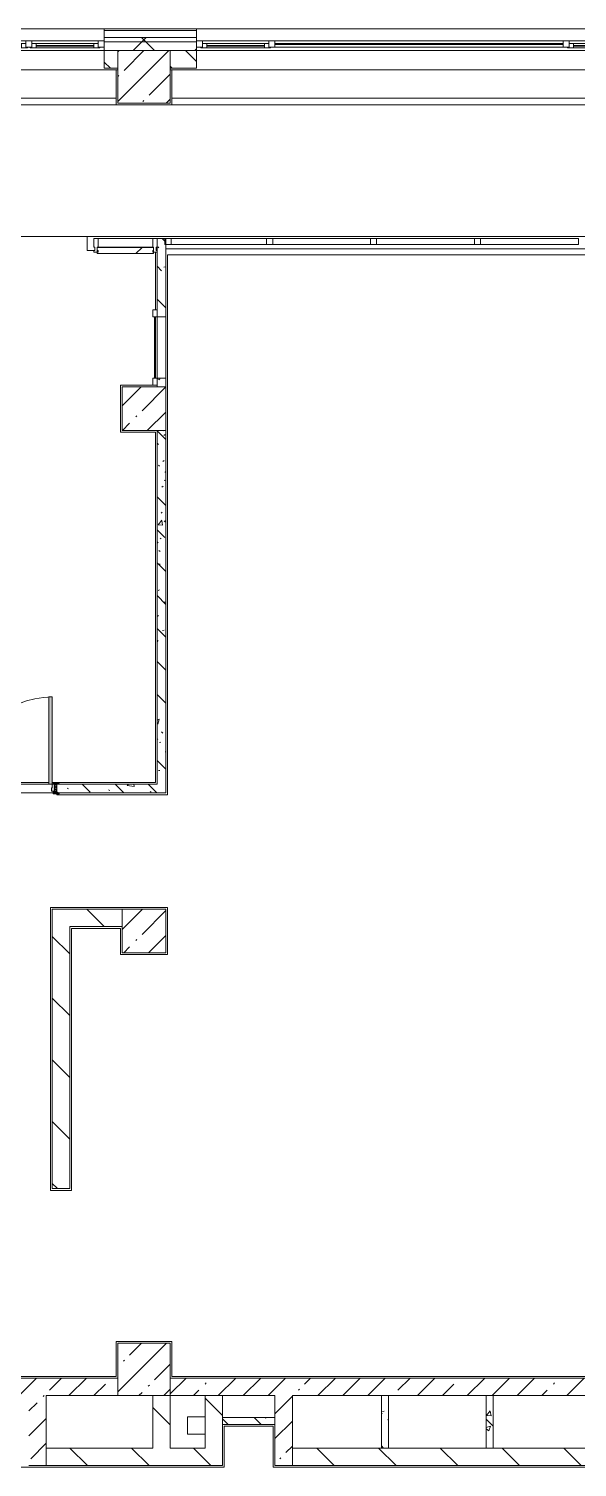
# Model space of a CAD drawing. Header units: millimetres. Extents: x 81671 to 282875, y -8553 to 29000.
# Drawn here: x 206899 to 213182, y 10880 to 27350 of the extents above; entities that cross this region are included whole.
import ezdxf

# ---------------------------------------------------------------- set-up
doc = ezdxf.new("R2010")
doc.units = ezdxf.units.MM
for name, color, linetype, lineweight, true_color in [('A-DOOR-5', 7, 'Continuous', 5, 0xe2e2e2), ('A-DOOR-6', 7, 'Continuous', 5, 0xaaaaaa), ('A-DOOR-FRAM-3', 7, 'Continuous', 5, 0xe2e2e2), ('A-DOOR-FRAM-4', 7, 'Continuous', 5, 0xaaaaaa), ('A-FLOR-3', 7, 'Continuous', 5, 0xaaaaaa), ('I-WALL-7', 7, 'Continuous', 5, 0x787878)]:
    doc.layers.add(name, color=color, linetype=linetype, lineweight=lineweight, true_color=true_color)
for name, color, linetype, lineweight in [('A-GLAZ-3', 7, 'Continuous', 5), ('A-GLAZ-CURT-2', 7, 'Continuous', 5), ('A-GLAZ-CWMG-2', 7, 'Continuous', 5), ('A-WALL', 7, 'Continuous', 9), ('A-WALL-4', 7, 'Continuous', 5), ('I-WALL-5', 7, 'Continuous', 5), ('S-COLS-2', 7, 'Continuous', 5)]:
    doc.layers.add(name, color=color, linetype=linetype, lineweight=lineweight)
pattern_1 = [(45, (147759.1, 0), (-285.1231, 285.1231), []), (45, (148044.2, 0), (-285.1231, 285.1231), [504.031, -100.806, 16.764, -84.042])]
pattern_2 = [(135, (147759.1, 0), (-377.1708, -377.1708), [533.4, -88.9, 17.78, -88.9]), (135, (147759.1, 376.94), (-377.1708, -377.1708), []), (50, (147759.1, 0), (637.6445, -55.7866), [66.675, -733.425]), (355, (147759.1, 0), (-123.3494, 668.699), [53.34, -586.74]), (100.451, (147812.23, -4.65), (514.299, 612.908), [56.665, -623.315]), (46.184, (147759.1, 177.8), (948.776, -147.15), [100.012, -1100.137]), (96.636, (147838.2, 165.5), (830.909, 865.997), [84.998, -934.973]), (351.184, (147759.1, 177.8), (830.918, 865.988), [80.01, -880.11]), (21, (147848, 133.35), (530.6506, -357.9283), [66.675, -733.425]), (326, (147848, 133.35), (216.308, 644.6585), [53.34, -586.74]), (71.451, (147892.2, 103.5), (746.9596, 286.7243), [56.665, -623.315]), (37.5, (147759.1, 0), (10.8105, 295.9426), [16.764, -562.864, 16.764, -578.866, -588.962]), (37.5, (147759.1, 0), (10.8105, 295.9426), [-1175.258, 16.764, -572.198]), (7.5, (147759.1, 0), (233.8692, 350.6318), [16.764, -322.834, 16.764, -549.529, -224.472]), (7.5, (147759.1, 0), (233.8692, 350.6318), [-905.891, 16.764, -207.708]), (327.5, (147560.85, 0), (474.5678, -20.0513), [16.764, -205.486, 16.764, -676.656, -920.115]), (327.5, (147560.85, 0), (474.5678, -20.0513), [-915.67, 16.764, -903.351]), (317.5, (147471.95, 0), (518.4522, 88.9934), [16.764, -272.161, 16.764, -443.738, -653.415]), (317.5, (147471.95, 0), (518.4522, 88.9934), [-749.427, 16.764, -636.651])]
pattern_3 = [(135, (147759.1, 0), (-353.5534, -353.5534), [])]
pattern_4 = [(45, (147759.1, 0), (-353.5534, 353.5534), []), (135, (147759.1, 0), (-353.5534, -353.5534), [])]

# ---------------------------------------------------------------- blocks, each defined once
blk = doc.blocks.new('Системная панель - Стекло - 70мм-31693619-1_4_3_птичка')
at = {"layer": 'A-GLAZ-CURT-2'}
for p, q in [((547.5, 35), (-547.5, 35)), ((-547.5, 35), (-547.5, -35)), ((547.5, -35), (547.5, 35)), ((-547.5, -35), (547.5, -35))]:
    blk.add_line(p, q, dxfattribs=at)
blk = doc.blocks.new('Прямоугольный импост - 50 x 70 мм-23766079-1_4_3_птичка')
at = {"layer": 'A-GLAZ-CWMG-2'}
for p, q in [((-35, 35), (35, 35)), ((-35, -35), (-35, 35)), ((35, 35), (35, -35)), ((35, -35), (-35, -35))]:
    blk.add_line(p, q, dxfattribs=at)
blk = doc.blocks.new('BSC_Колонна _Прямоугольная - 600х600-V84-1_4_3_птичка')
at = {"layer": 'S-COLS-2'}
h = blk.add_hatch(dxfattribs=at)
h.set_pattern_fill('FP_144', color=256, style=0, pattern_type=2)
h.set_pattern_definition([(45, (-60460, -12000), (-285.1231, 285.1231), []), (45, (-60174.88, -12000), (-285.1231, 285.1231), [504.031, -100.806, 16.764, -84.042])])
h.paths.add_polyline_path([(-300, -300), (300, -300), (300, 300), (-300, 300), (-300, -80)])
for p, q in [((300, 300), (-300, 300)), ((-300, 300), (-300, -300)), ((300, -300), (300, 300)), ((-300, -300), (300, -300))]:
    blk.add_line(p, q, dxfattribs=at)
blk = doc.blocks.new('Системная панель - Стекло - 70мм-31693620-1_4_3_птичка')
at = {"layer": 'A-GLAZ-CURT-2'}
for p, q in [((560, 35), (-560, 35)), ((-560, 35), (-560, -35)), ((560, -35), (560, 35)), ((-560, -35), (560, -35))]:
    blk.add_line(p, q, dxfattribs=at)
blk = doc.blocks.new('Прямоугольный импост - 50 x 70 мм-V108-1_4_3_птичка')
at = {"layer": 'A-GLAZ-CWMG-2'}
for p, q in [((-35, 35), (35, 35)), ((-35, -35), (-35, 35)), ((35, 35), (35, -35)), ((35, -35), (-35, -35))]:
    blk.add_line(p, q, dxfattribs=at)
blk = doc.blocks.new('Прямоугольный импост - Импост структурный с накладкой - 160мм Темный-32302294-1_4_3_птичка')
at = {"layer": 'A-GLAZ-CWMG-2'}
for p, q in [((-25, 40), (-25, 140)), ((-25, 140), (25, 140)), ((-15, 40), (-25, 40)), ((-25, -17), (-25, 0)), ((-25, 0), (-15, 0)), ((-15, 0), (-15, 40)), ((15, 40), (15, 0)), ((25, 40), (15, 40)), ((15, 0), (25, 0)), ((25, 140), (25, 40)), ((25, 0), (25, -17)), ((25, -17), (-25, -17))]:
    blk.add_line(p, q, dxfattribs=at)
blk = doc.blocks.new('110_Дверь_СКБ_1Ст_Внутренняя1 - Д-11 1100x2100h_кладовые _все__ коридор _между помещениями блока столовой__ моечные _все_-V106-1_4_3_птичка')
at = {"layer": 'A-DOOR-5'}
h = blk.add_hatch(color=256, dxfattribs=at)
h.paths.add_polyline_path([(537.5, -30), (537.5, 50), (512.5, 50), (512.5, 10), (502.5, 10), (502.5, -30), (512.5, -30)])
h.paths.add_polyline_path([(-477.5, -6), (-477.5, 10), (-487.5, 10), (-487.5, 50), (-512.5, 50), (-512.5, -30), (-477.5, -30)])
at = {"layer": 'A-DOOR-6'}
h = blk.add_hatch(dxfattribs=at)
h.set_pattern_fill('FP_17', color=256, style=0, pattern_type=2)
h.set_pattern_definition([(135, (1751.41, 114.685), (-14.14214, -14.14214), []), (225, (1751.41, 114.685), (14.14214, -14.14214), [])])
h.paths.add_polyline_path([(562.5, 50), (537.5, 50), (537.5, -50), (562.5, -50)])
at = {"layer": 'A-DOOR-FRAM-3'}
for points in [[(512.5, 70), (512.5, 1050), (472.5, 1050), (472.5, 50), (512.5, 50)], [(-497.5, 50), (-497.5, 58), (-567.5, 58), (-562.5, 50), (-512.5, 50)], [(592.5, 58), (522.5, 58), (522.5, 50), (592.5, 50)], [(-497.5, -50), (-567.5, -50), (-562.5, -58), (-497.5, -58)], [(-497.5, -30), (-512.5, -30), (-512.5, -50), (-497.5, -50)], [(537.5, -30), (522.5, -30), (522.5, -50), (537.5, -50)], [(592.5, -50), (522.5, -50), (522.5, -58), (592.5, -58)]]:
    blk.add_hatch(color=256, dxfattribs=at).paths.add_polyline_path(points)
at = {"layer": 'A-DOOR-FRAM-4'}
h = blk.add_hatch(dxfattribs=at)
h.set_pattern_fill('FP_18', color=256, style=0, pattern_type=2)
h.set_pattern_definition([(45, (-371.384, 114.685), (-14.1421, 14.1421), []), (135, (-371.384, 114.685), (-14.1421, -14.1421), [])])
h.paths.add_polyline_path([(-512.5, -50), (-512.5, 50), (-537.5, 50), (-537.5, -50)])
at = {"layer": 'A-DOOR-6'}
for p, q in [((512.5, 1050), (472.5, 1050)), ((472.5, 1050), (472.5, 50)), ((512.5, 50), (512.5, 1050)), ((472.5, 50), (512.5, 50))]:
    blk.add_line(p, q, dxfattribs=at)
blk.add_arc((512.5, 50), 1000, 90, 180, dxfattribs=at)
at = {"layer": 'A-DOOR-FRAM-4'}
for p, q in [((-497.5, 58), (-567.5, 58)), ((-567.5, 58), (-567.5, 50)), ((-567.5, 50), (-497.5, 50)), ((-512.5, 50), (-537.5, 50)), ((-537.5, 50), (-537.5, -50)), ((-487.5, 50), (-512.5, 50)), ((-512.5, 50), (-512.5, -30)), ((-512.5, -50), (-512.5, 50)), ((-497.5, 50), (-512.5, 50)), ((-512.5, 50), (-512.5, 49)), ((-512.5, 49), (-497.5, 49)), ((-497.5, 50), (-497.5, 58)), ((-497.5, 49), (-497.5, 50)), ((-487.5, 10), (-487.5, 50)), ((-477.5, 10), (-487.5, 10)), ((-477.5, -30), (-477.5, 10)), ((512.5, 10), (502.5, 10)), ((502.5, 10), (502.5, -30)), ((512.5, 50), (512.5, 10)), ((537.5, 50), (512.5, 50)), ((592.5, 58), (522.5, 58)), ((522.5, 58), (522.5, 50)), ((537.5, 50), (522.5, 50)), ((522.5, 50), (522.5, 49)), ((522.5, 50), (592.5, 50)), ((522.5, 49), (537.5, 49)), ((537.5, -30), (537.5, 50)), ((562.5, 50), (537.5, 50)), ((537.5, 50), (537.5, -50)), ((537.5, 49), (537.5, 50)), ((562.5, -50), (562.5, 50)), ((592.5, 50), (592.5, 58)), ((-497.5, -50), (-567.5, -50)), ((-567.5, -50), (-567.5, -58)), ((-567.5, -58), (-497.5, -58)), ((-537.5, -50), (-512.5, -50)), ((-512.5, -30), (-477.5, -30)), ((-497.5, -30), (-512.5, -30)), ((-512.5, -30), (-512.5, -50)), ((-512.5, -50), (-497.5, -50)), ((-497.5, -50), (-497.5, -30)), ((-497.5, -58), (-497.5, -50)), ((502.5, -30), (537.5, -30)), ((537.5, -30), (522.5, -30)), ((522.5, -30), (522.5, -50)), ((522.5, -50), (537.5, -50)), ((592.5, -50), (522.5, -50)), ((522.5, -50), (522.5, -58)), ((522.5, -58), (592.5, -58)), ((537.5, -50), (537.5, -30)), ((537.5, -50), (562.5, -50)), ((592.5, -58), (592.5, -50))]:
    blk.add_line(p, q, dxfattribs=at)
blk = doc.blocks.new('Системная панель - Стекло - 70мм-V119-1_4_3_птичка')
at = {"layer": 'A-GLAZ-CURT-2'}
for p, q in [((560, 35), (-560, 35)), ((-560, 35), (-560, -35)), ((560, -35), (560, 35)), ((-560, -35), (560, -35))]:
    blk.add_line(p, q, dxfattribs=at)
blk = doc.blocks.new('120_Окно_СКБ_2Ст - 120_Окно_СКБ_2Ст 2300х2400 _мал створка справа_-19949978-1_4_3_птичка')
at = {"layer": 'A-GLAZ-3'}
for p, q in [((-1150, -75), (-1150, -5)), ((-1150, -5), (-1080, -5)), ((1150, -5), (-1150, -5)), ((-1080, -75), (-1150, -75)), ((-1150, -75), (-1100, -75)), ((-1080, -75), (-1100, -75)), ((-1100, -75), (-1100, -85)), ((-1100, -85), (270, -85)), ((270, -85), (-1100, -85)), ((-1080, -5), (-1080, -75)), ((250, -35), (-1080, -35)), ((-1080, -35), (-1080, -75)), ((-1030, -85), (-1030, -35)), ((-1030, -55), (200, -55)), ((200, -65), (-1030, -65)), ((200, -85), (200, -35)), ((250, -75), (250, -5)), ((250, -5), (320, -5)), ((250, -75), (250, -35)), ((320, -75), (250, -75)), ((270, -75), (250, -75)), ((270, -75), (300, -75)), ((270, -85), (270, -75)), ((320, -75), (300, -75)), ((300, -75), (300, -85)), ((300, -85), (1100, -85)), ((1100, -85), (300, -85)), ((320, -5), (320, -75)), ((1080, -35), (320, -35)), ((320, -35), (320, -75)), ((370, -85), (370, -35)), ((370, -55), (1030, -55)), ((1030, -65), (370, -65)), ((1030, -85), (1030, -35)), ((1080, -75), (1080, -5)), ((1080, -5), (1150, -5)), ((1080, -75), (1080, -35)), ((1150, -75), (1080, -75)), ((1100, -75), (1080, -75)), ((1100, -75), (1150, -75)), ((1100, -85), (1100, -75)), ((1150, -5), (1150, -75))]:
    blk.add_line(p, q, dxfattribs=at)
blk = doc.blocks.new('120_Окно_СКБ_3Ст - 120_Окно_СКБ_3Ст_5100-21641134-1_4_3_птичка')
at = {"layer": 'A-GLAZ-3'}
for p, q in [((-2550, -75), (-2550, -5)), ((-2550, -5), (-2480, -5)), ((2550, -5), (-2550, -5)), ((-2480, -75), (-2550, -75)), ((-2550, -75), (-2500, -75)), ((-2480, -75), (-2500, -75)), ((-2500, -75), (-2500, -85)), ((-2500, -85), (-1700, -85)), ((-1700, -85), (-2500, -85)), ((-2480, -5), (-2480, -75)), ((-1720, -35), (-2480, -35)), ((-2480, -35), (-2480, -75)), ((-2430, -85), (-2430, -35)), ((-2430, -55), (-1770, -55)), ((-1770, -65), (-2430, -65)), ((-1770, -85), (-1770, -35)), ((-1720, -75), (-1720, -5)), ((-1720, -5), (-1650, -5)), ((-1720, -75), (-1720, -35)), ((-1650, -75), (-1720, -75)), ((-1700, -75), (-1720, -75)), ((-1700, -75), (1700, -75)), ((-1700, -85), (-1700, -75)), ((-1650, -5), (-1650, -75)), ((1650, -35), (-1650, -35)), ((1650, -45), (-1650, -45)), ((1650, -75), (1650, -5)), ((1650, -5), (1720, -5)), ((1720, -75), (1650, -75)), ((1720, -75), (1700, -75)), ((1700, -75), (1700, -85)), ((1700, -85), (2500, -85)), ((2500, -85), (1700, -85)), ((1720, -5), (1720, -75)), ((2480, -35), (1720, -35)), ((1720, -35), (1720, -75)), ((1770, -85), (1770, -35)), ((1770, -55), (2430, -55)), ((2430, -65), (1770, -65)), ((2430, -85), (2430, -35)), ((2480, -75), (2480, -5)), ((2480, -5), (2550, -5)), ((2480, -75), (2480, -35)), ((2550, -75), (2480, -75)), ((2500, -75), (2480, -75)), ((2500, -75), (2550, -75)), ((2500, -85), (2500, -75)), ((2550, -5), (2550, -75))]:
    blk.add_line(p, q, dxfattribs=at)
blk = doc.blocks.new('BSC_Колонна _Прямоугольная - 500х500-V155-1_4_3_птичка')
at = {"layer": 'S-COLS-2'}
h = blk.add_hatch(dxfattribs=at)
h.set_pattern_fill('FP_188', color=256, style=0, pattern_type=2)
h.set_pattern_definition([(45, (-60460, -17020), (-285.1231, 285.1231), []), (45, (-60174.88, -17020), (-285.1231, 285.1231), [504.031, -100.806, 16.764, -84.042])])
h.paths.add_polyline_path([(249, -250), (250, -250), (250, 250), (-250, 245), (-250, -250), (189, -250)])
for p, q in [((250, 250), (-250, 250)), ((-250, 250), (-250, -250)), ((250, -250), (250, 250)), ((-250, -250), (250, -250))]:
    blk.add_line(p, q, dxfattribs=at)
blk = doc.blocks.new('BSC_Колонна _Прямоугольная - 500х500-V156-1_4_3_птичка')
at = {"layer": 'S-COLS-2'}
h = blk.add_hatch(dxfattribs=at)
h.set_pattern_fill('FP_189', color=256, style=0, pattern_type=2)
h.set_pattern_definition([(45, (-60460, -23000), (-285.1231, 285.1231), []), (45, (-60174.88, -23000), (-285.1231, 285.1231), [504.031, -100.806, 16.764, -84.042])])
h.paths.add_polyline_path([(237, -250), (250, -250), (248, 250), (-250, 249), (-250, -250), (150, -250)])
for p, q in [((250, 250), (-250, 250)), ((-250, 250), (-250, -250)), ((250, -250), (250, 250)), ((-250, -250), (250, -250))]:
    blk.add_line(p, q, dxfattribs=at)
blk = doc.blocks.new('Штора противопожарная_Рен - ШТ_700х700-22567375-1_4_3_птичка')
at = {"layer": 'A-DOOR-6'}
for p, q in [((-430, 100), (-350, 100)), ((-430, 50), (-430, 100)), ((-350, 50), (-430, 50)), ((-350, 100), (-350, 50)), ((-350, 78), (350, 78)), ((-350, 73), (-350, 78)), ((350, 73), (-350, 73)), ((350, 100), (430, 100)), ((350, 50), (350, 100)), ((350, 78), (350, 73)), ((430, 50), (350, 50)), ((430, 100), (430, 50))]:
    blk.add_line(p, q, dxfattribs=at)
blk = doc.blocks.new('Системная панель - Стекло - 70мм-32304938-1_4_3_птичка')
at = {"layer": 'A-GLAZ-CURT-2'}
h = blk.add_hatch(dxfattribs=at)
h.set_pattern_fill('FP_214', color=256, style=0, pattern_type=2)
h.set_pattern_definition([(225, (60747.5, 24310), (1414.214, -1414.214), [1000, -3000]), (225, (61747.5, 24810), (1414.214, -1414.214), [3000, -1000]), (225, (59747.5, 25310), (1414.214, -1414.214), [1000, -3000])])
h.paths.add_polyline_path([(322.5, 35), (-322.5, 35), (-322.5, -35), (322.5, -35), (322.5, 0)])
for p, q in [((322.5, 35), (-322.5, 35)), ((-322.5, 35), (-322.5, -35)), ((322.5, -35), (322.5, 35)), ((-322.5, -35), (322.5, -35))]:
    blk.add_line(p, q, dxfattribs=at)
blk = doc.blocks.new('Прямоугольный импост - Импост структурный с накладкой - 160мм Темный-32304618-1_4_3_птичка')
at = {"layer": 'A-GLAZ-CWMG-2'}
for p, q in [((59935, 24950), (60560, 24950)), ((59935, 24850), (60560, 24850))]:
    blk.add_line(p, q, dxfattribs=at)
blk = doc.blocks.new('Системная панель - Стекло - 70мм-V183-1_4_3_птичка')
at = {"layer": 'A-GLAZ-CURT-2'}
for p, q in [((560, 35), (-560, 35)), ((-560, 35), (-560, -35)), ((560, -35), (560, 35)), ((-560, -35), (560, -35))]:
    blk.add_line(p, q, dxfattribs=at)
blk = doc.blocks.new('Прямоугольный импост - Импост структурный с накладкой - 160мм Темный-32302318-1_4_3_птичка')
at = {"layer": 'A-GLAZ-CWMG-2'}
for p, q in [((0, 140), (-50, 140)), ((-50, 140), (-50, 40)), ((-50, 40), (-40, 40)), ((-40, 0), (-50, 0)), ((-50, 0), (-50, -17)), ((-40, 40), (-40, 0)), ((-10, 0), (-10, 40)), ((-10, 40), (0, 40)), ((0, 0), (-10, 0)), ((0, 40), (0, 140)), ((0, -17), (0, 0)), ((-50, -17), (0, -17))]:
    blk.add_line(p, q, dxfattribs=at)
blk = doc.blocks.new('Зашивка приборов отопления9 - Зашивка приборов отопления-33277916-1_4_3_птичка')
at = {"layer": 'A-WALL-4'}
for p, q in [((51570, 26880), (51570, 26555)), ((54140, 26880), (51570, 26880)), ((54140, 26555), (54140, 26880)), ((51570, 26555), (54140, 26555)), ((54140, 26555), (51570, 26555)), ((51570, 26555), (51570, 26480)), ((54140, 26480), (54140, 26555)), ((51570, 26480), (54140, 26480))]:
    blk.add_line(p, q, dxfattribs=at)
blk = doc.blocks.new('Зашивка приборов отопления10 - Зашивка приборов отопления-33278020-1_4_3_птичка')
at = {"layer": 'A-WALL-4'}
for p, q in [((51570, 26880), (51570, 26555)), ((56926, 26880), (51570, 26880)), ((56926, 26555), (56926, 26880)), ((51570, 26555), (56926, 26555)), ((56930, 26555), (51570, 26555)), ((51570, 26555), (51570, 26480)), ((56930, 26480), (56930, 26555)), ((51570, 26480), (56930, 26480))]:
    blk.add_line(p, q, dxfattribs=at)

msp = doc.modelspace()

# ---------------------------------------------------------------- hatches: boundary and pattern name
at = {"layer": 'A-WALL-4'}
h = msp.add_hatch(dxfattribs=at)
h.set_pattern_fill('FP_118', color=256, style=0, pattern_type=2)
h.set_pattern_definition(pattern_4)
h.paths.add_polyline_path([(232509.1, 27200), (232729.1, 27200), (232729.1, 27250), (228109.1, 27250), (228109.1, 27200), (232507.4, 27200)])
h.paths.add_polyline_path([(214869.1, 27200), (214869.1, 27250), (213919.1, 27250), (213919.1, 27200), (214519.1, 27200)])
h.paths.add_polyline_path([(218069.1, 27200), (218569.1, 27200), (218569.1, 27250), (215969.1, 27250), (215969.1, 27200), (216040.3, 27200)])
h.paths.add_polyline_path([(220669.1, 27200), (222009.1, 27200), (222009.1, 27250), (220669.1, 27250), (220669.1, 27210)])
h.paths.add_polyline_path([(225009.1, 27200), (225009.1, 27250), (224109.1, 27250), (224109.1, 27200), (224509.1, 27200)])
h.paths.add_polyline_path([(208519.1, 27200), (208819.1, 27200), (208819.1, 27250), (207764.1, 27250), (207764.1, 27200)])
h.paths.add_polyline_path([(205464.1, 27200), (205464.1, 27250), (204619.1, 27250), (204619.1, 27200), (205309.1, 27200)])
h.paths.add_polyline_path([(201919.1, 27200), (202519.1, 27200), (202519.1, 27250), (201619.1, 27250), (201619.1, 27200)])
h.paths.add_polyline_path([(199259.5, 27200), (199519.1, 27200), (199519.1, 27250), (198619.1, 27250), (198619.1, 27200)])
h.paths.add_polyline_path([(196113.1, 27200), (196519.1, 27200), (196519.1, 27250), (195419.1, 27250), (195419.1, 27200), (195919.1, 27200)])
h.paths.add_polyline_path([(190869.1, 27200), (192319.1, 27200), (192319.1, 27250), (189919.1, 27250), (189919.1, 27200), (190539.1, 27200)])
h = msp.add_hatch(dxfattribs=at)
h.set_pattern_fill('FP_118', color=256, style=0, pattern_type=2)
h.set_pattern_definition(pattern_4)
h.paths.add_polyline_path([(190519.1, 27100), (192319.1, 27100), (192319.1, 27200), (189919.1, 27200), (189919.1, 27100)])
h.paths.add_polyline_path([(201619.1, 27100), (202519.1, 27100), (202519.1, 27200), (201619.1, 27200), (201619.1, 27140)])
h.paths.add_polyline_path([(231859.1, 27100), (232729.1, 27100), (232724.5, 27200), (228109.1, 27198.1), (228109.1, 27100), (231772.4, 27100)])
h.paths.add_polyline_path([(199359.1, 27100), (199519.1, 27100), (199519.1, 27200), (198619.1, 27200), (198619.1, 27100), (199259.5, 27100)])
h.paths.add_polyline_path([(204619.1, 27100), (205464.1, 27100), (205464.1, 27200), (204619.1, 27200), (204619.1, 27140)])
h.paths.add_polyline_path([(207764.1, 27100), (208819.1, 27100), (208819.1, 27200), (207764.1, 27200), (207764.1, 27140)])
h.paths.add_polyline_path([(213919.1, 27100), (214837.1, 27102), (214837.1, 27110), (214869.1, 27110), (214869.1, 27200), (213919.1, 27200), (213919.1, 27140)])
h.paths.add_polyline_path([(196519.1, 27100), (196519.1, 27200), (195419.1, 27200), (195419.1, 27100), (196113.1, 27100)])
h.paths.add_polyline_path([(224509.1, 27100), (225009.1, 27100), (225009.1, 27200), (224109.1, 27200), (224109.1, 27100), (224430.8, 27100)])
h.paths.add_polyline_path([(221299.1, 27100), (222009.1, 27100), (222009.1, 27200), (220669.1, 27200), (220669.1, 27100), (221284.4, 27100)])
h.paths.add_polyline_path([(215969.1, 27100), (218569.1, 27100), (218569.1, 27200), (215969.1, 27200), (215969.1, 27110), (216001.1, 27110), (216001.1, 27102), (215969.1, 27102)])
h = msp.add_hatch(dxfattribs=at)
h.set_pattern_fill('FP_129', color=256, style=0, pattern_type=2)
h.set_pattern_definition([(135, (147759.1, 0), (-176.7767, -176.7767), [])])
h.paths.add_polyline_path([(215965.1, 26900), (218069.1, 26900), (218069.1, 27100), (215965.1, 27100)])
h.paths.add_polyline_path([(199359.1, 26900), (199519.1, 26900), (199519.1, 27100), (198619.1, 27100), (198619.1, 26900), (199259.5, 26900)])
h.paths.add_polyline_path([(201619.1, 26900), (201919.1, 26900), (201919.1, 27100), (201619.1, 27100), (201619.1, 26969.4)])
h.paths.add_polyline_path([(228409.1, 26900), (228409.1, 27100), (228109.1, 27100), (228109.1, 26900)])
h.paths.add_polyline_path([(224509.1, 26900), (224509.1, 27100), (224109.1, 27100), (224109.1, 26900), (224430.8, 26900)])
h.paths.add_polyline_path([(204619.1, 26900), (205464.1, 26900), (205464.1, 27100), (204619.1, 27100)])
h.paths.add_polyline_path([(208698.7, 26900), (208819.1, 26900), (208819.1, 27100), (208519.1, 27100), (208519.1, 26900)])
h.paths.add_polyline_path([(190519.1, 26900), (192319.1, 26900), (192319.1, 27100), (190519.1, 27100), (190519.1, 27061.4)])
h.paths.add_polyline_path([(207919.1, 26900), (207919.1, 27100), (207764.1, 27100), (207764.1, 26900)])
h.paths.add_polyline_path([(222009.1, 26900), (222009.1, 27100), (221799.1, 27100), (221799.1, 26900)])
h.paths.add_polyline_path([(221299.1, 26900), (221299.1, 27100), (220669.1, 27100), (220669.1, 26900), (221284.4, 26900)])
h.paths.add_polyline_path([(214819.1, 26900), (214819.1, 27100), (214519.1, 27100), (214519.1, 26900)])
h.paths.add_polyline_path([(195419.1, 26900), (195919.1, 26900), (195919.1, 27100), (195419.1, 27100), (195419.1, 27079.6)])
at = {"layer": 'I-WALL-5'}
h = msp.add_hatch(dxfattribs=at)
h.set_pattern_fill('FP_128', color=256, style=0, pattern_type=2)
h.set_pattern_definition(pattern_3)
h.paths.add_polyline_path([(207369.1, 17070), (207969.1, 17070), (207969.1, 17270), (207169.1, 17265), (207169.1, 17070), (207324.8, 17070)])
h = msp.add_hatch(dxfattribs=at)
h.set_pattern_fill('FP_128', color=256, style=0, pattern_type=2)
h.set_pattern_definition(pattern_3)
h.paths.add_polyline_path([(207169.1, 14070), (207369.1, 14070), (207369.1, 17070), (207169.1, 17070), (207169.1, 14073.4)])
h = msp.add_hatch(dxfattribs=at)
h.set_pattern_fill('FP_98', color=256, style=0, pattern_type=2)
h.set_pattern_definition(pattern_1)
h.paths.add_polyline_path([(204338.3, 11700), (207919.1, 11700), (207919.1, 11900), (202519.1, 11900), (202520.7, 11700), (204334.4, 11700)])
h.paths.add_polyline_path([(199669.1, 11700), (201919.1, 11700), (201919.1, 11900), (199469.1, 11900), (199469.1, 11700)])
h = msp.add_hatch(dxfattribs=at)
h.set_pattern_fill('FP_98', color=256, style=0, pattern_type=2)
h.set_pattern_definition(pattern_1)
h.paths.add_polyline_path([(209747.5, 11700), (213919.1, 11700), (213919.1, 11900), (208519.1, 11900), (208519.1, 11700), (209719.1, 11700)])
h = msp.add_hatch(dxfattribs=at)
h.set_pattern_fill('FP_98', color=256, style=0, pattern_type=2)
h.set_pattern_definition(pattern_1)
h.paths.add_polyline_path([(206899.1, 10900), (207099.1, 10900), (207099.1, 11700), (206899.1, 11700), (206899.1, 10980)])
h = msp.add_hatch(dxfattribs=at)
h.set_pattern_fill('FP_128', color=256, style=0, pattern_type=2)
h.set_pattern_definition(pattern_3)
h.paths.add_polyline_path([(208519.1, 11100), (208519.1, 11700), (208319.1, 11700), (208319.1, 11100)])
h = msp.add_hatch(dxfattribs=at)
h.set_pattern_fill('FP_128', color=256, style=0, pattern_type=2)
h.set_pattern_definition(pattern_3)
h.paths.add_polyline_path([(209062.7, 11100), (209119.1, 11100), (209119.1, 11700), (208919.1, 11700), (208919.1, 11100)])
h = msp.add_hatch(dxfattribs=at)
h.set_pattern_fill('FP_98', color=256, style=0, pattern_type=2)
h.set_pattern_definition(pattern_1)
h.paths.add_polyline_path([(209919.1, 10900), (209919.1, 11700), (209719.1, 11700), (209719.1, 10900), (209747.5, 10900)])
h = msp.add_hatch(dxfattribs=at)
h.set_pattern_fill('FP_128', color=256, style=0, pattern_type=2)
h.set_pattern_definition(pattern_3)
h.paths.add_polyline_path([(207099.1, 10900), (209119.1, 10900), (209119.1, 11100), (207099.1, 11100)])
h = msp.add_hatch(dxfattribs=at)
h.set_pattern_fill('FP_128', color=256, style=0, pattern_type=2)
h.set_pattern_definition(pattern_3)
h.paths.add_polyline_path([(220688.9, 10900), (221299.1, 10900), (221299.1, 11100), (220688.9, 11100)])
h.paths.add_polyline_path([(211845.1, 10900), (214319.1, 10900), (214319.1, 11100), (209919.1, 11100), (209919.1, 10900)])
h.paths.add_polyline_path([(215394.1, 10900), (216427.9, 10900), (216427.9, 11100), (214519.1, 11100), (214519.1, 10900), (214642.2, 10900)])
h.paths.add_polyline_path([(219738.9, 10900), (219738.9, 11100), (217377.9, 11100), (217377.9, 10900), (219708.9, 10900)])
at = {"layer": 'I-WALL-7'}
h = msp.add_hatch(dxfattribs=at)
h.set_pattern_fill('FP_127', color=256, style=0, pattern_type=2)
h.set_pattern_definition(pattern_2)
h.paths.add_polyline_path([(208469.1, 18600), (208469.1, 22750), (208369.1, 22750), (208369.1, 18600), (208456.6, 18600)])
h.paths.add_polyline_path([(208369.1, 23250), (208469.1, 23250), (208469.1, 23350), (208369.1, 23350), (208369.1, 23270)])
h.paths.add_polyline_path([(208369.1, 24050), (208469.1, 24050), (208469.1, 24950), (208369.1, 24950), (208369.1, 24130)])
h = msp.add_hatch(dxfattribs=at)
h.set_pattern_fill('FP_127', color=256, style=0, pattern_type=2)
h.set_pattern_definition(pattern_2)
h.paths.add_polyline_path([(207249.1, 18600), (208369.1, 18600), (208369.1, 18700), (207219.1, 18700), (207219.1, 18600)])
h.paths.add_polyline_path([(205909.1, 18600), (206119.1, 18600), (206119.1, 18700), (205889.1, 18700), (205889.1, 18600)])
h = msp.add_hatch(dxfattribs=at)
h.set_pattern_fill('FP_127', color=256, style=0, pattern_type=2)
h.set_pattern_definition(pattern_2)
h.paths.add_polyline_path([(211019.1, 11100), (211019.1, 11700), (210939.1, 11700), (210939.1, 11100)])
h = msp.add_hatch(dxfattribs=at)
h.set_pattern_fill('FP_127', color=256, style=0, pattern_type=2)
h.set_pattern_definition(pattern_2)
h.paths.add_polyline_path([(212139.1, 11100), (212219.1, 11100), (212219.1, 11700), (212139.1, 11700), (212139.1, 11457)])
h = msp.add_hatch(dxfattribs=at)
h.set_pattern_fill('FP_127', color=256, style=0, pattern_type=2)
h.set_pattern_definition(pattern_2)
h.paths.add_polyline_path([(209699.1, 11370), (209719.1, 11370), (209719.1, 11450), (209119.1, 11450), (209119.1, 11370), (209139.1, 11370)])
at = {"layer": 'S-COLS-2'}
h = msp.add_hatch(dxfattribs=at)
h.set_pattern_fill('FP_98', color=256, style=0, pattern_type=2)
h.set_pattern_definition(pattern_1)
h.paths.add_polyline_path([(207946.2, 26500), (208519.1, 26500), (208519.1, 27100), (207919.1, 27100), (207919.1, 26500)])

# ---------------------------------------------------------------- linework, layer by layer
at = {"layer": 'A-FLOR-3'}
for p, q in [((208539.1, 26480), (207899.1, 26480)), ((205709.1, 24970), (214539.1, 24970)), ((207569.1, 24810), (207569.1, 24970)), ((207644.1, 24810), (207569.1, 24810)), ((208349.1, 24130), (208349.1, 24793)), ((214399.1, 24760), (208489.1, 24760)), ((208489.1, 24760), (208489.1, 18580)), ((208349.1, 23350), (208349.1, 24050)), ((207949.1, 22730), (207949.1, 23270)), ((207949.1, 23270), (208319.1, 23270)), ((208349.1, 22730), (207949.1, 22730)), ((208349.1, 18720), (208349.1, 22730)), ((207129.1, 18720), (205909.1, 18720)), ((208349.1, 18720), (207169.1, 18720)), ((207219.1, 18708), (207219.1, 18720)), ((207219.1, 18580), (207219.1, 18592)), ((208489.1, 18580), (207219.1, 18580)), ((207149.1, 14050), (207149.1, 17290)), ((207149.1, 17290), (208489.1, 17290)), ((208489.1, 17290), (208489.1, 16750)), ((207949.1, 17050), (207389.1, 17050)), ((207389.1, 17050), (207389.1, 14050)), ((207949.1, 16750), (207949.1, 17050)), ((208489.1, 16750), (207949.1, 16750)), ((207389.1, 14050), (207149.1, 14050)), ((207899.1, 11920), (207899.1, 12320)), ((207899.1, 12320), (208539.1, 12320)), ((208539.1, 12320), (208539.1, 11920)), ((205329.1, 11920), (207899.1, 11920)), ((208539.1, 11920), (213899.1, 11920)), ((208719.1, 11457), (208919.1, 11457)), ((208719.1, 11257), (208719.1, 11457)), ((208919.1, 11257), (208719.1, 11257)), ((209699.1, 11350), (209139.1, 11350)), ((209139.1, 11350), (209139.1, 10880)), ((209699.1, 10880), (209699.1, 11350)), ((209139.1, 10880), (206289.1, 10880)), ((216419.1, 10880), (209699.1, 10880))]:
    msp.add_line(p, q, dxfattribs=at)
at = {"layer": 'A-WALL'}
for p, q in [((208819.1, 27330), (207764.1, 27330)), ((208819.1, 27250), (207764.1, 27250)), ((208819.1, 27200), (207764.1, 27200)), ((207919.1, 27100), (207764.1, 27100)), ((207764.1, 27100), (207919.1, 27100)), ((208819.1, 27100), (208519.1, 27100)), ((208519.1, 27100), (208819.1, 27100)), ((209119.1, 11700), (208919.1, 11700)), ((211019.1, 11700), (210939.1, 11700)), ((212219.1, 11700), (212139.1, 11700)), ((209119.1, 11450), (209119.1, 11370)), ((209719.1, 11370), (209719.1, 11450)), ((207099.1, 11100), (207099.1, 10900)), ((210939.1, 11100), (211019.1, 11100)), ((212139.1, 11100), (212219.1, 11100))]:
    msp.add_line(p, q, dxfattribs=at)
at = {"layer": 'A-WALL-4'}
for p, q in [((189919.1, 27350), (214869.1, 27350)), ((207764.1, 27350), (207764.1, 27100)), ((208819.1, 27100), (208819.1, 27350)), ((207764.1, 27100), (205464.1, 27100)), ((207764.1, 27100), (207764.1, 26900)), ((207919.1, 26900), (207919.1, 27100)), ((207919.1, 27100), (208519.1, 27100)), ((208519.1, 27100), (208519.1, 26900)), ((208819.1, 26900), (208819.1, 27100)), ((213919.1, 27100), (208819.1, 27100)), ((207764.1, 26900), (207919.1, 26900)), ((208519.1, 26900), (208819.1, 26900))]:
    msp.add_line(p, q, dxfattribs=at)
at = {"layer": 'I-WALL-5'}
for p, q in [((205464.1, 27100), (207764.1, 27100)), ((208819.1, 27100), (213919.1, 27100)), ((207919.1, 26880), (205309.1, 26880)), ((213919.1, 26880), (208519.1, 26880)), ((208369.1, 24950), (208369.1, 24130)), ((208469.1, 24950), (208369.1, 24950)), ((208469.1, 23250), (208469.1, 24950)), ((214419.1, 24830), (208469.1, 24830)), ((208369.1, 24050), (208469.1, 24050)), ((208369.1, 23350), (208369.1, 24050)), ((208469.1, 23350), (208369.1, 23350)), ((208369.1, 23270), (208369.1, 23250)), ((208369.1, 22750), (208369.1, 18700)), ((208469.1, 18600), (208469.1, 22750)), ((206169.1, 18700), (207129.1, 18700)), ((208369.1, 18700), (207249.1, 18700)), ((207179.1, 18600), (206159.1, 18600)), ((207249.1, 18600), (208469.1, 18600)), ((207969.1, 17270), (207169.1, 17270)), ((207169.1, 17270), (207169.1, 14070)), ((207369.1, 17070), (207969.1, 17070)), ((207369.1, 14070), (207369.1, 17070)), ((207169.1, 14070), (207369.1, 14070)), ((207919.1, 11900), (205309.1, 11900)), ((213919.1, 11900), (208519.1, 11900)), ((207099.1, 11700), (207919.1, 11700)), ((207099.1, 11100), (207099.1, 11700)), ((208319.1, 11700), (208319.1, 11100)), ((208519.1, 11100), (208519.1, 11700)), ((208519.1, 11700), (208919.1, 11700)), ((208919.1, 11700), (208919.1, 11100)), ((209119.1, 11450), (209119.1, 11700)), ((209119.1, 11700), (209719.1, 11700)), ((209719.1, 11700), (209719.1, 11450)), ((209919.1, 11700), (210939.1, 11700)), ((209919.1, 10900), (209919.1, 11700)), ((210939.1, 11700), (210939.1, 11100)), ((211019.1, 11100), (211019.1, 11700)), ((211019.1, 11700), (212139.1, 11700)), ((212139.1, 11700), (212139.1, 11100)), ((212219.1, 11100), (212219.1, 11700)), ((212219.1, 11700), (213919.1, 11700)), ((209719.1, 11450), (209119.1, 11450)), ((209119.1, 10900), (209119.1, 11370)), ((209119.1, 11370), (209719.1, 11370)), ((209719.1, 11370), (209719.1, 10900)), ((208319.1, 11100), (207099.1, 11100)), ((208919.1, 11100), (208519.1, 11100)), ((210939.1, 11100), (209919.1, 11100)), ((212139.1, 11100), (211019.1, 11100)), ((214319.1, 11100), (212219.1, 11100)), ((206899.1, 10900), (209119.1, 10900)), ((209719.1, 10900), (216397.9, 10900))]:
    msp.add_line(p, q, dxfattribs=at)
at = {"layer": 'S-COLS-2'}
for p, q in [((208519.1, 27100), (207919.1, 27100)), ((207919.1, 27100), (207919.1, 26900)), ((208519.1, 26900), (208519.1, 27100)), ((207919.1, 26900), (207919.1, 26500)), ((208519.1, 26500), (208519.1, 26900)), ((207919.1, 26500), (208519.1, 26500))]:
    msp.add_line(p, q, dxfattribs=at)

# ---------------------------------------------------------------- block references
at = {"layer": 'A-DOOR-6', "rotation": 89.99999999999991}
msp.add_blockref('Штора противопожарная_Рен - ШТ_700х700-22567375-1_4_3_птичка', (208419.1, 23700), dxfattribs=at)
at = {"layer": 'A-DOOR-6'}
msp.add_blockref('110_Дверь_СКБ_1Ст_Внутренняя1 - Д-11 1100x2100h_кладовые _все__ коридор _между помещениями блока столовой__ моечные _все_-V106-1_4_3_птичка', (206656.6, 18650), dxfattribs=at)
at = {"layer": 'A-GLAZ-3'}
for name, p in [('120_Окно_СКБ_2Ст - 120_Окно_СКБ_2Ст 2300х2400 _мал створка справа_-19949978-1_4_3_птичка', (206614.1, 27215)), ('120_Окно_СКБ_3Ст - 120_Окно_СКБ_3Ст_5100-21641134-1_4_3_птичка', (211369.1, 27215))]:
    msp.add_blockref(name, p, dxfattribs=at)
at = {"layer": 'A-GLAZ-CURT-2', "rotation": 180}
for name, p in [('Системная панель - Стекло - 70мм-31693619-1_4_3_птичка', (209076.6, 24915)), ('Системная панель - Стекло - 70мм-V183-1_4_3_птичка', (210254.1, 24915)), ('Системная панель - Стекло - 70мм-31693620-1_4_3_птичка', (211444.1, 24915)), ('Системная панель - Стекло - 70мм-V119-1_4_3_птичка', (212634.1, 24915)), ('Системная панель - Стекло - 70мм-32304938-1_4_3_птичка', (208006.6, 24810))]:
    msp.add_blockref(name, p, dxfattribs=at)
at = {"layer": 'A-GLAZ-CWMG-2', "extrusion": (0, 0, -1)}
for name, p in [('Прямоугольный импост - Импост структурный с накладкой - 160мм Темный-32302294-1_4_3_птичка', (-207669.1, 24810)), ('Прямоугольный импост - 50 x 70 мм-V108-1_4_3_птичка', (-208494.1, 24915)), ('Прямоугольный импост - 50 x 70 мм-23766079-1_4_3_птичка', (-209659.1, 24915)), ('Прямоугольный импост - 50 x 70 мм-23766079-1_4_3_птичка', (-210849.1, 24915)), ('Прямоугольный импост - 50 x 70 мм-23766079-1_4_3_птичка', (-212039.1, 24915))]:
    msp.add_blockref(name, p, dxfattribs=at)
at = {"layer": 'A-GLAZ-CWMG-2'}
for name, p in [('Прямоугольный импост - Импост структурный с накладкой - 160мм Темный-32304618-1_4_3_птичка', (147759.1, 0)), ('Прямоугольный импост - Импост структурный с накладкой - 160мм Темный-32302318-1_4_3_птичка', (208369.1, 24810))]:
    msp.add_blockref(name, p, dxfattribs=at)
at = {"layer": 'A-WALL-4'}
for name, p in [('Зашивка приборов отопления9 - Зашивка приборов отопления-33277916-1_4_3_птичка', (153759.1, 0)), ('Зашивка приборов отопления10 - Зашивка приборов отопления-33278020-1_4_3_птичка', (156969.1, 0))]:
    msp.add_blockref(name, p, dxfattribs=at)
at = {"layer": 'S-COLS-2'}
for name, p in [('BSC_Колонна _Прямоугольная - 500х500-V156-1_4_3_птичка', (208219.1, 23000)), ('BSC_Колонна _Прямоугольная - 500х500-V155-1_4_3_птичка', (208219.1, 17020)), ('BSC_Колонна _Прямоугольная - 600х600-V84-1_4_3_птичка', (208219.1, 12000))]:
    msp.add_blockref(name, p, dxfattribs=at)

doc.saveas('drawing.dxf')
